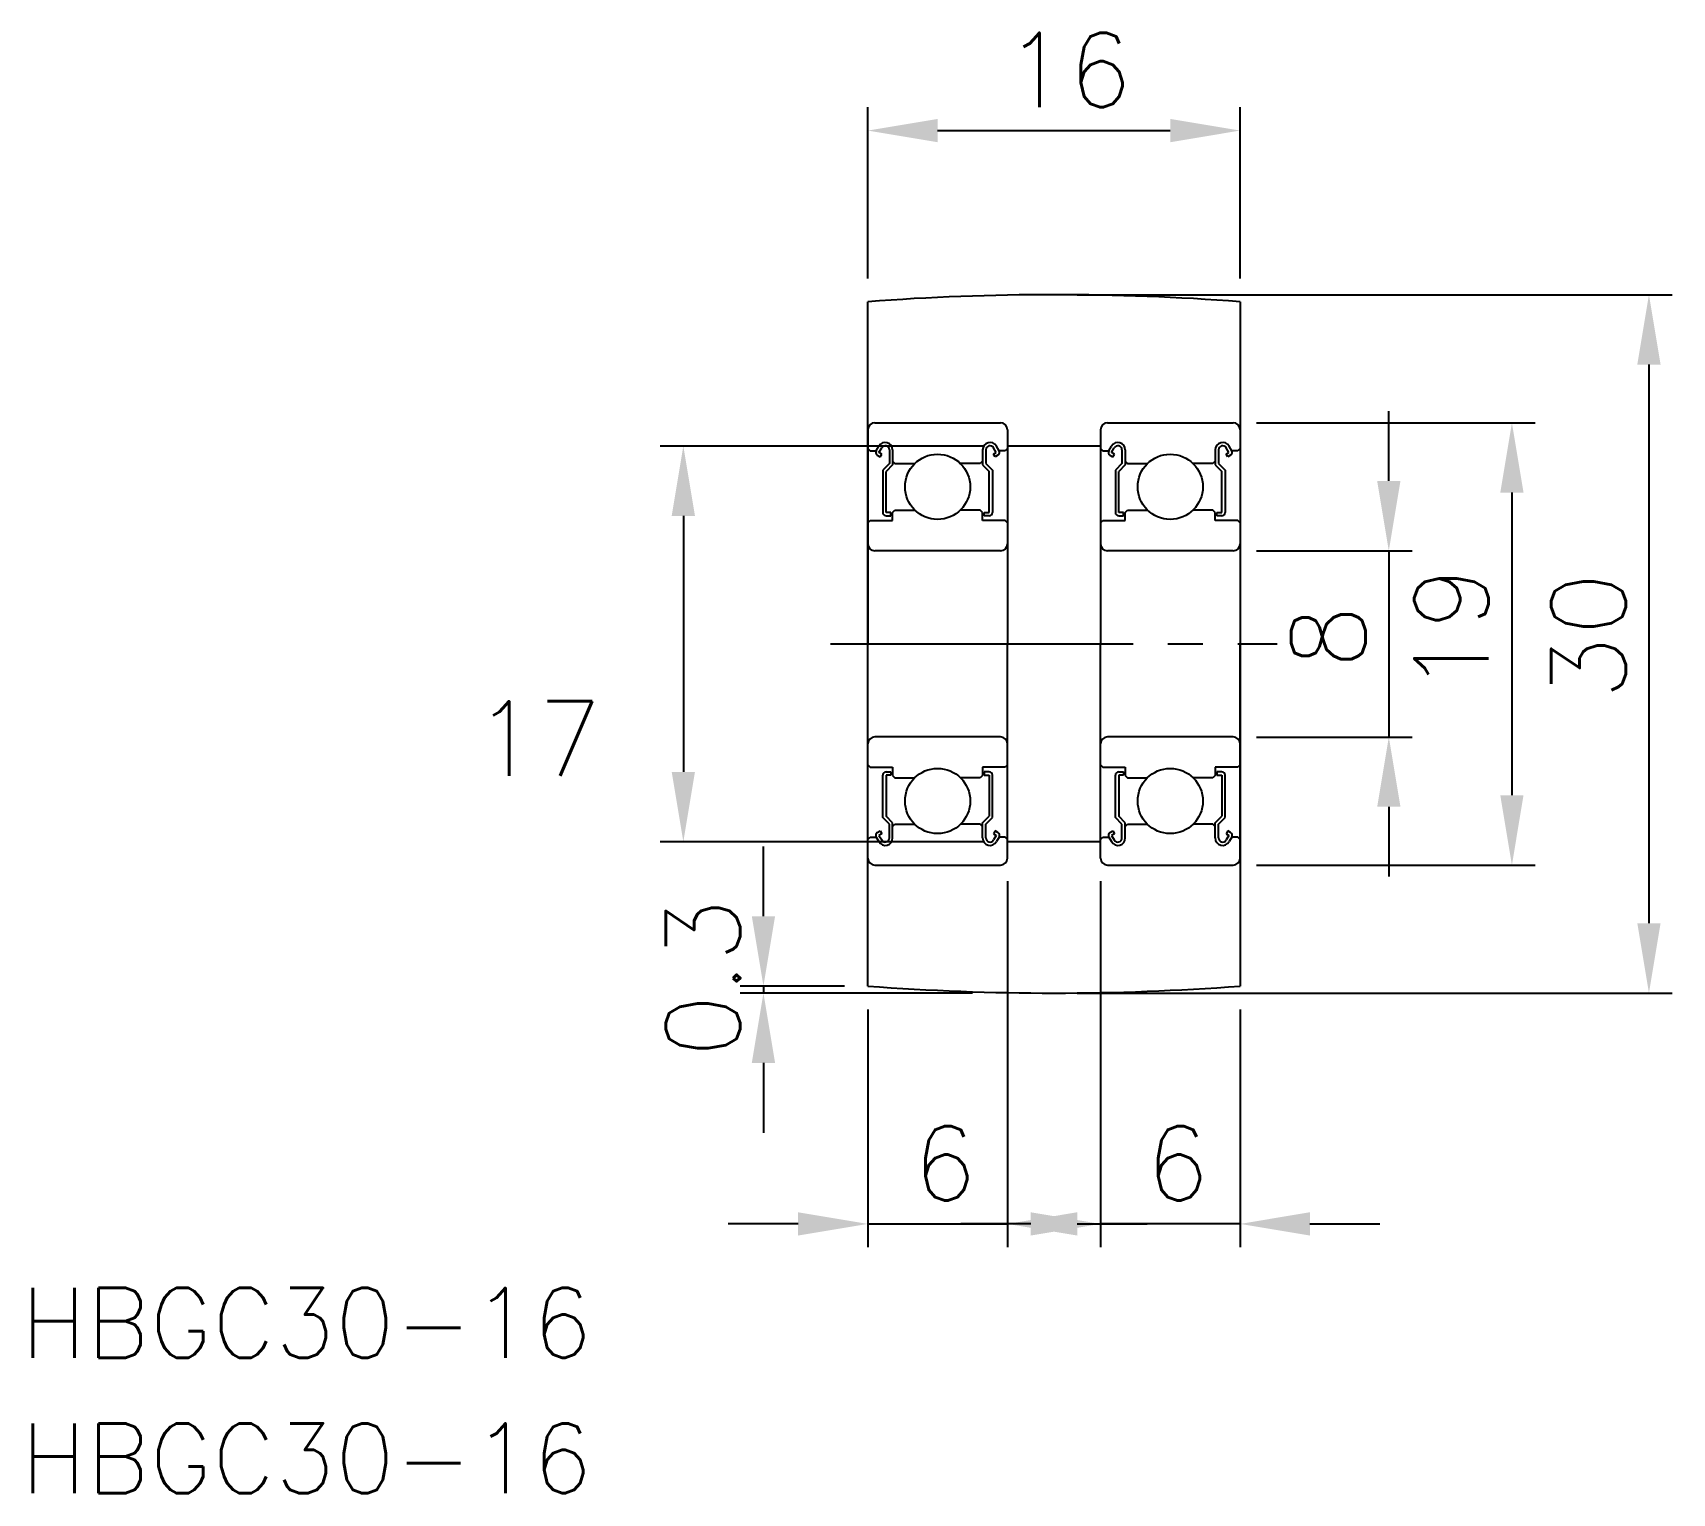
# Model space of a CAD drawing. Extents: x 14 to 84.5, y 176.9 to 239.6.
import ezdxf
from ezdxf.enums import TextEntityAlignment as Align

# ---------------------------------------------------------------- set-up
doc = ezdxf.new("R2010")
doc.units = 0
doc.header["$PDMODE"] = 64
doc.linetypes.add('CENTER', pattern=[17.5, 13, -1.5, 1.5, -1.5])
doc.layers.get('0').update_dxf_attribs({"linetype": 'CONTINUOUS'})
doc.layers.get('DEFPOINTS').update_dxf_attribs({"linetype": 'CONTINUOUS'})
doc.layers.add('CENTER', color=1, linetype='CENTER')
doc.layers.add('SIZE', color=7, linetype='CONTINUOUS')
doc.styles.get("Standard").update_dxf_attribs({"font": 'txt.shx', "bigfont": '@extfont2.shx'})
doc.dimstyles.get("Standard").update_dxf_attribs({"dimtxt": 2.5, "dimasz": 2.5, "dimexe": 1.25, "dimexo": 0.625, "dimtad": 1, "dimcen": 2.5, "dimazin": 3, "dimtfac": 1, "dimtmove": 0, "dimatfit": 3})

# ---------------------------------------------------------------- blocks, each defined once
blk = doc.blocks.new('*U31')
at = {"layer": 'SIZE', "color": 0, "linetype": 'CONTINUOUS'}
blk.add_text('19', height=3.2, rotation=90, dxfattribs=at).set_placement((76.577, 211.206))
blk = doc.blocks.new('*D24')
at = {"layer": 'DEFPOINTS', "color": 0, "linetype": 'CONTINUOUS'}
for p in [(65.593, 222.839), (65.593, 203.839), (77.577, 203.839)]:
    blk.add_point(p, dxfattribs=at)
at = {"layer": 'SIZE', "color": 0, "linetype": 'CONTINUOUS'}
for p, q in [((66.593, 222.839), (78.577, 222.839)), ((77.577, 219.839), (77.577, 206.839)), ((66.593, 203.839), (78.577, 203.839))]:
    blk.add_line(p, q, dxfattribs=at)
for points in [[(77.077, 219.839), (78.077, 219.839), (77.577, 222.839)], [(77.077, 206.839), (78.077, 206.839), (77.577, 203.839)]]:
    blk.add_solid(points, dxfattribs=at)
at = {"layer": 'SIZE', "color": 7, "linetype": 'CONTINUOUS'}
blk.add_blockref('*U31', (0, 0), dxfattribs=at)
blk = doc.blocks.new('*U32')
at = {"layer": 'SIZE', "color": 0, "linetype": 'CONTINUOUS'}
blk.add_text('8', height=3.2, rotation=90, dxfattribs=at).set_placement((71.286, 212.272))
blk = doc.blocks.new('*D25')
at = {"layer": 'DEFPOINTS', "color": 0, "linetype": 'CONTINUOUS'}
for p in [(65.593, 217.339), (65.593, 209.339), (72.286, 209.339)]:
    blk.add_point(p, dxfattribs=at)
at = {"layer": 'SIZE', "color": 0, "linetype": 'CONTINUOUS'}
for p, q in [((72.286, 220.339), (72.286, 223.339)), ((66.593, 217.339), (73.286, 217.339)), ((72.286, 217.339), (72.286, 209.339)), ((66.593, 209.339), (73.286, 209.339)), ((72.286, 206.339), (72.286, 203.339))]:
    blk.add_line(p, q, dxfattribs=at)
for points in [[(71.786, 220.339), (72.786, 220.339), (72.286, 217.339)], [(71.786, 206.339), (72.786, 206.339), (72.286, 209.339)]]:
    blk.add_solid(points, dxfattribs=at)
at = {"layer": 'SIZE', "color": 7, "linetype": 'CONTINUOUS'}
blk.add_blockref('*U32', (0, 0), dxfattribs=at)
blk = doc.blocks.new('*U28')
at = {"layer": 'SIZE', "color": 0, "linetype": 'CONTINUOUS'}
blk.add_text('16', height=3.2, dxfattribs=at).set_placement((55.76, 236.392))
blk = doc.blocks.new('*D18')
at = {"layer": 'DEFPOINTS', "color": 0, "linetype": 'CONTINUOUS'}
for p in [(65.893, 235.392), (49.893, 228.039), (65.893, 228.039)]:
    blk.add_point(p, dxfattribs=at)
at = {"layer": 'SIZE', "color": 0, "linetype": 'CONTINUOUS'}
for p, q in [((49.893, 229.039), (49.893, 236.392)), ((65.893, 229.039), (65.893, 236.392)), ((52.893, 235.392), (62.893, 235.392))]:
    blk.add_line(p, q, dxfattribs=at)
for points in [[(52.893, 235.892), (52.893, 234.892), (49.893, 235.392)], [(62.893, 235.892), (62.893, 234.892), (65.893, 235.392)]]:
    blk.add_solid(points, dxfattribs=at)
at = {"layer": 'SIZE', "color": 7, "linetype": 'CONTINUOUS'}
blk.add_blockref('*U28', (0, 0), dxfattribs=at)
blk = doc.blocks.new('*U29')
at = {"layer": 'SIZE', "color": 0, "linetype": 'CONTINUOUS'}
blk.add_text('0.3', height=3.2, rotation=90, dxfattribs=at).set_placement((44.406, 195.556))
blk = doc.blocks.new('*D19')
at = {"layer": 'DEFPOINTS', "color": 0, "linetype": 'CONTINUOUS'}
for p in [(45.406, 198.339), (49.893, 198.639), (55.393, 198.339)]:
    blk.add_point(p, dxfattribs=at)
at = {"layer": 'SIZE', "color": 0, "linetype": 'CONTINUOUS'}
for p, q in [((45.406, 201.639), (45.406, 204.639)), ((48.893, 198.639), (44.406, 198.639)), ((54.393, 198.339), (44.406, 198.339)), ((45.406, 198.639), (45.406, 198.339)), ((45.406, 195.339), (45.406, 192.339))]:
    blk.add_line(p, q, dxfattribs=at)
for points in [[(44.906, 201.639), (45.906, 201.639), (45.406, 198.639)], [(44.906, 195.339), (45.906, 195.339), (45.406, 198.339)]]:
    blk.add_solid(points, dxfattribs=at)
at = {"layer": 'SIZE', "color": 7, "linetype": 'CONTINUOUS'}
blk.add_blockref('*U29', (0, 0), dxfattribs=at)
blk = doc.blocks.new('*U33')
at = {"layer": 'SIZE', "color": 0, "linetype": 'CONTINUOUS'}
blk.add_text('6', height=3.2, dxfattribs=at).set_placement((61.826, 189.421))
blk = doc.blocks.new('*D20')
at = {"layer": 'DEFPOINTS', "color": 0, "linetype": 'CONTINUOUS'}
for p in [(59.893, 204.139), (65.893, 198.639), (59.893, 188.421)]:
    blk.add_point(p, dxfattribs=at)
at = {"layer": 'SIZE', "color": 0, "linetype": 'CONTINUOUS'}
for p, q in [((59.893, 203.139), (59.893, 187.421)), ((65.893, 197.639), (65.893, 187.421)), ((56.893, 188.421), (53.893, 188.421)), ((65.893, 188.421), (59.893, 188.421)), ((68.893, 188.421), (71.893, 188.421))]:
    blk.add_line(p, q, dxfattribs=at)
for points in [[(56.893, 188.921), (56.893, 187.921), (59.893, 188.421)], [(68.893, 188.921), (68.893, 187.921), (65.893, 188.421)]]:
    blk.add_solid(points, dxfattribs=at)
at = {"layer": 'SIZE', "color": 7, "linetype": 'CONTINUOUS'}
blk.add_blockref('*U33', (0, 0), dxfattribs=at)
blk = doc.blocks.new('*U34')
at = {"layer": 'SIZE', "color": 0, "linetype": 'CONTINUOUS'}
blk.add_text('6', height=3.2, dxfattribs=at).set_placement((51.826, 189.421))
blk = doc.blocks.new('*D21')
at = {"layer": 'DEFPOINTS', "color": 0, "linetype": 'CONTINUOUS'}
for p in [(55.893, 204.139), (49.893, 198.639), (55.893, 188.421)]:
    blk.add_point(p, dxfattribs=at)
at = {"layer": 'SIZE', "color": 0, "linetype": 'CONTINUOUS'}
for p, q in [((55.893, 203.139), (55.893, 187.421)), ((49.893, 197.639), (49.893, 187.421)), ((46.893, 188.421), (43.893, 188.421)), ((49.893, 188.421), (55.893, 188.421)), ((58.893, 188.421), (61.893, 188.421))]:
    blk.add_line(p, q, dxfattribs=at)
for points in [[(46.893, 188.921), (46.893, 187.921), (49.893, 188.421)], [(58.893, 188.921), (58.893, 187.921), (55.893, 188.421)]]:
    blk.add_solid(points, dxfattribs=at)
at = {"layer": 'SIZE', "color": 7, "linetype": 'CONTINUOUS'}
blk.add_blockref('*U34', (0, 0), dxfattribs=at)
blk = doc.blocks.new('*U30')
at = {"layer": 'SIZE', "color": 0, "linetype": 'CONTINUOUS'}
blk.add_text('30', height=3.2, rotation=90, dxfattribs=at).set_placement((82.467, 210.939))
blk = doc.blocks.new('*D22')
at = {"layer": 'DEFPOINTS', "color": 0, "linetype": 'CONTINUOUS'}
for p in [(57.893, 228.339), (57.893, 198.339), (83.467, 198.339)]:
    blk.add_point(p, dxfattribs=at)
at = {"layer": 'SIZE', "color": 0, "linetype": 'CONTINUOUS'}
for p, q in [((58.893, 228.339), (84.467, 228.339)), ((83.467, 225.339), (83.467, 201.339)), ((58.893, 198.339), (84.467, 198.339))]:
    blk.add_line(p, q, dxfattribs=at)
for points in [[(82.967, 225.339), (83.967, 225.339), (83.467, 228.339)], [(82.967, 201.339), (83.967, 201.339), (83.467, 198.339)]]:
    blk.add_solid(points, dxfattribs=at)
at = {"layer": 'SIZE', "color": 7, "linetype": 'CONTINUOUS'}
blk.add_blockref('*U30', (0, 0), dxfattribs=at)
blk = doc.blocks.new('*D26')
at = {"layer": 'DEFPOINTS', "color": 0, "linetype": 'CONTINUOUS'}
for p in [(55.893, 221.839), (41.963, 204.839), (55.893, 204.839)]:
    blk.add_point(p, dxfattribs=at)
at = {"layer": 'SIZE', "color": 0, "linetype": 'CONTINUOUS'}
for p, q in [((54.893, 221.839), (40.963, 221.839)), ((41.963, 218.839), (41.963, 207.839)), ((54.893, 204.839), (40.963, 204.839))]:
    blk.add_line(p, q, dxfattribs=at)
for points in [[(41.463, 218.839), (42.463, 218.839), (41.963, 221.839)], [(41.463, 207.839), (42.463, 207.839), (41.963, 204.839)]]:
    blk.add_solid(points, dxfattribs=at)
at = {"layer": 'SIZE', "color": 0}
blk.add_text('17', height=3.2, dxfattribs=at).set_placement((32.963, 207.675))

msp = doc.modelspace()

# ---------------------------------------------------------------- linework, layer by layer
at = {"color": 7, "linetype": 'CONTINUOUS'}
for p, q in [((49.89284, 209.87915), (49.89284, 228.03915)), ((65.89284, 228.03915), (65.89284, 198.63915)), ((50.19284, 222.83915), (55.59284, 222.83915)), ((60.19284, 222.83915), (65.59284, 222.83915)), ((49.89284, 222.53915), (49.89284, 213.33915)), ((55.89284, 222.53915), (55.89284, 213.33915)), ((59.89284, 222.53915), (59.89284, 213.33915)), ((65.89284, 222.53915), (65.89284, 213.33915)), ((49.89284, 221.73914), (49.99284, 221.63914)), ((49.99284, 221.63915), (50.24841, 221.63915)), ((50.24841, 221.63915), (50.36447, 221.83526)), ((50.30046, 221.44486), (50.42363, 221.37374)), ((50.37158, 221.56805), (50.48763, 221.76412)), ((50.49474, 221.49694), (50.37158, 221.56805)), ((50.42362, 221.37376), (50.49473, 221.49691)), ((50.81729, 221.6758), (50.81729, 221.08915)), ((50.95951, 221.6758), (50.95951, 221.03024)), ((54.82617, 221.6758), (54.82617, 221.03024)), ((54.96839, 221.6758), (54.96839, 221.08915)), ((55.29094, 221.49694), (55.4141, 221.56805)), ((55.36206, 221.37376), (55.29095, 221.49691)), ((55.4141, 221.56805), (55.29805, 221.76412)), ((55.48522, 221.44486), (55.36205, 221.37374)), ((55.53727, 221.63915), (55.42121, 221.83526)), ((55.79284, 221.63915), (55.53727, 221.63915)), ((55.89284, 221.73914), (55.79284, 221.63914)), ((59.89284, 221.83915), (55.89284, 221.83915)), ((59.89284, 221.73914), (59.99284, 221.63914)), ((59.99284, 221.63915), (60.24841, 221.63915)), ((60.24841, 221.63915), (60.36447, 221.83526)), ((60.30046, 221.44486), (60.42363, 221.37374)), ((60.37158, 221.56805), (60.48763, 221.76412)), ((60.49474, 221.49694), (60.37158, 221.56805)), ((60.42362, 221.37376), (60.49473, 221.49691)), ((60.81729, 221.6758), (60.81729, 221.08915)), ((60.95951, 221.6758), (60.95951, 221.03024)), ((64.82617, 221.6758), (64.82617, 221.03024)), ((64.96839, 221.6758), (64.96839, 221.08915)), ((65.29094, 221.49694), (65.4141, 221.56805)), ((65.36206, 221.37376), (65.29095, 221.49691)), ((65.4141, 221.56805), (65.29805, 221.76412)), ((65.48522, 221.44486), (65.36205, 221.37374)), ((65.53727, 221.63915), (65.42121, 221.83526)), ((65.79284, 221.63915), (65.53727, 221.63915)), ((65.89284, 221.73914), (65.79284, 221.63914)), ((50.81729, 221.08915), (50.53284, 220.8047)), ((50.53284, 220.8047), (50.53284, 218.98137)), ((50.95951, 221.03024), (50.67508, 220.74579)), ((50.67508, 218.98137), (50.67508, 220.74579)), ((50.95951, 221.18914), (51.05951, 221.08915)), ((51.05951, 221.08915), (51.91304, 221.08915)), ((54.72617, 221.08915), (53.87264, 221.08915)), ((54.82617, 221.18914), (54.72617, 221.08915)), ((54.82617, 221.03024), (55.1106, 220.74579)), ((54.96839, 221.08915), (55.25284, 220.8047)), ((55.1106, 218.98137), (55.1106, 220.74579)), ((55.25284, 220.8047), (55.25284, 218.98137)), ((60.81729, 221.08915), (60.53284, 220.8047)), ((60.53284, 220.8047), (60.53284, 218.98137)), ((60.95951, 221.03024), (60.67508, 220.74579)), ((60.67508, 218.98137), (60.67508, 220.74579)), ((60.95951, 221.18914), (61.05951, 221.08915)), ((61.05951, 221.08915), (61.91304, 221.08915)), ((64.72617, 221.08915), (63.87264, 221.08915)), ((64.82617, 221.18914), (64.72617, 221.08915)), ((64.82617, 221.03024), (65.1106, 220.74579)), ((64.96839, 221.08915), (65.25284, 220.8047)), ((65.1106, 218.98137), (65.1106, 220.74579)), ((65.25284, 220.8047), (65.25284, 218.98137)), ((49.89284, 198.63915), (49.89284, 220.53915)), ((55.89284, 220.23915), (55.89284, 220.23925)), ((65.89284, 220.23915), (65.89284, 220.23925)), ((49.89284, 218.53915), (49.99284, 218.63915)), ((49.99284, 218.63915), (50.95951, 218.63915)), ((50.67506, 218.83915), (50.8884, 218.83915)), ((50.8884, 218.98137), (50.67508, 218.98137)), ((50.8884, 218.83915), (50.8884, 218.98137)), ((50.95951, 218.98916), (51.0595, 219.08915)), ((50.95951, 218.63915), (50.95951, 218.98916)), ((51.0595, 219.08915), (51.91304, 219.08915)), ((54.72618, 219.08915), (53.87264, 219.08915)), ((54.82617, 218.98916), (54.72618, 219.08915)), ((54.82617, 218.63915), (54.82617, 218.98916)), ((55.79284, 218.63915), (54.82617, 218.63915)), ((54.89728, 218.98137), (55.1106, 218.98137)), ((54.89728, 218.83915), (54.89728, 218.98137)), ((55.11062, 218.83915), (54.89728, 218.83915)), ((55.89284, 218.53915), (55.79284, 218.63915)), ((59.89284, 218.53915), (59.99284, 218.63915)), ((59.99284, 218.63915), (60.95951, 218.63915)), ((60.67506, 218.83915), (60.8884, 218.83915)), ((60.8884, 218.98137), (60.67508, 218.98137)), ((60.8884, 218.83915), (60.8884, 218.98137)), ((60.95951, 218.98916), (61.0595, 219.08915)), ((60.95951, 218.63915), (60.95951, 218.98916)), ((61.0595, 219.08915), (61.91304, 219.08915)), ((64.72618, 219.08915), (63.87264, 219.08915)), ((64.82617, 218.98916), (64.72618, 219.08915)), ((64.82617, 218.63915), (64.82617, 218.98916)), ((65.79284, 218.63915), (64.82617, 218.63915)), ((64.89728, 218.83915), (64.89728, 218.98137)), ((64.89728, 218.98137), (65.1106, 218.98137)), ((65.11062, 218.83915), (64.89728, 218.83915)), ((65.89284, 218.53915), (65.79284, 218.63915)), ((55.89284, 217.93915), (55.89294, 217.93915)), ((65.89284, 217.93915), (65.89294, 217.93915)), ((55.59284, 217.33915), (50.19284, 217.33915)), ((65.59284, 217.33915), (60.19284, 217.33915)), ((49.89284, 204.13915), (49.89284, 213.33915)), ((55.89284, 204.13915), (55.89284, 213.33915)), ((59.89284, 204.13915), (59.89284, 213.33915)), ((65.89284, 204.13915), (65.89284, 213.33915)), ((55.59284, 209.33915), (50.19284, 209.33915)), ((65.59284, 209.33915), (60.19284, 209.33915)), ((49.89284, 208.13915), (49.99284, 208.03915)), ((49.99284, 208.03915), (50.95951, 208.03915)), ((50.95951, 208.03915), (50.95951, 207.68914)), ((55.79284, 208.03915), (54.82617, 208.03915)), ((54.82617, 208.03915), (54.82617, 207.68914)), ((55.89284, 208.13915), (55.79284, 208.03915)), ((59.89284, 208.13915), (59.99284, 208.03915)), ((59.99284, 208.03915), (60.95951, 208.03915)), ((60.95951, 208.03915), (60.95951, 207.68914)), ((64.82617, 208.03915), (64.82617, 207.68914)), ((65.79284, 208.03915), (64.82617, 208.03915)), ((65.89284, 208.13915), (65.79284, 208.03915)), ((50.53284, 205.8736), (50.53284, 207.69693)), ((50.67506, 207.83915), (50.8884, 207.83915)), ((50.8884, 207.69693), (50.67508, 207.69693)), ((50.67508, 207.69693), (50.67508, 205.93251)), ((50.8884, 207.83915), (50.8884, 207.69693)), ((50.95951, 207.68914), (51.0595, 207.58915)), ((51.0595, 207.58915), (51.91304, 207.58915)), ((54.72618, 207.58915), (53.87264, 207.58915)), ((54.82617, 207.68914), (54.72618, 207.58915)), ((55.11062, 207.83915), (54.89728, 207.83915)), ((54.89728, 207.83915), (54.89728, 207.69693)), ((54.89728, 207.69693), (55.1106, 207.69693)), ((55.1106, 207.69693), (55.1106, 205.93251)), ((55.25284, 205.8736), (55.25284, 207.69693)), ((60.53284, 205.8736), (60.53284, 207.69693)), ((60.67506, 207.83915), (60.8884, 207.83915)), ((60.67508, 207.69693), (60.67508, 205.93251)), ((60.8884, 207.69693), (60.67508, 207.69693)), ((60.8884, 207.83915), (60.8884, 207.69693)), ((60.95951, 207.68914), (61.0595, 207.58915)), ((61.0595, 207.58915), (61.91304, 207.58915)), ((64.72618, 207.58915), (63.87264, 207.58915)), ((64.82617, 207.68914), (64.72618, 207.58915)), ((64.89728, 207.83915), (64.89728, 207.69693)), ((65.11062, 207.83915), (64.89728, 207.83915)), ((64.89728, 207.69693), (65.1106, 207.69693)), ((65.1106, 207.69693), (65.1106, 205.93251)), ((65.25284, 205.8736), (65.25284, 207.69693)), ((50.81729, 205.58915), (50.53284, 205.8736)), ((50.95951, 205.64806), (50.67508, 205.93251)), ((54.82617, 205.64806), (55.1106, 205.93251)), ((54.96839, 205.58915), (55.25284, 205.8736)), ((60.81729, 205.58915), (60.53284, 205.8736)), ((60.95951, 205.64806), (60.67508, 205.93251)), ((64.82617, 205.64806), (65.1106, 205.93251)), ((64.96839, 205.58915), (65.25284, 205.8736)), ((50.30046, 205.23344), (50.42363, 205.30456)), ((50.49474, 205.18136), (50.37158, 205.11026)), ((50.37158, 205.11026), (50.48763, 204.91418)), ((50.42362, 205.30454), (50.49473, 205.18139)), ((50.81729, 205.0025), (50.81729, 205.58915)), ((50.95951, 205.0025), (50.95951, 205.64806)), ((50.95951, 205.48916), (51.05951, 205.58915)), ((51.05951, 205.58915), (51.91304, 205.58915)), ((54.72617, 205.58915), (53.87264, 205.58915)), ((54.82617, 205.48916), (54.72617, 205.58915)), ((54.82617, 205.0025), (54.82617, 205.64806)), ((54.96839, 205.0025), (54.96839, 205.58915)), ((55.29094, 205.18136), (55.4141, 205.11026)), ((55.36206, 205.30454), (55.29095, 205.18139)), ((55.4141, 205.11026), (55.29805, 204.91418)), ((55.48522, 205.23344), (55.36205, 205.30456)), ((60.30046, 205.23344), (60.42363, 205.30456)), ((60.49474, 205.18136), (60.37158, 205.11026)), ((60.37158, 205.11026), (60.48763, 204.91418)), ((60.42362, 205.30454), (60.49473, 205.18139)), ((60.81729, 205.0025), (60.81729, 205.58915)), ((60.95951, 205.0025), (60.95951, 205.64806)), ((60.95951, 205.48916), (61.05951, 205.58915)), ((61.05951, 205.58915), (61.91304, 205.58915)), ((64.72617, 205.58915), (63.87264, 205.58915)), ((64.82617, 205.48916), (64.72617, 205.58915)), ((64.82617, 205.0025), (64.82617, 205.64806)), ((64.96839, 205.0025), (64.96839, 205.58915)), ((65.29094, 205.18136), (65.4141, 205.11026)), ((65.36206, 205.30454), (65.29095, 205.18139)), ((65.4141, 205.11026), (65.29805, 204.91418)), ((65.48522, 205.23344), (65.36205, 205.30456)), ((49.89284, 204.93916), (49.99284, 205.03916)), ((49.99284, 205.03915), (50.24841, 205.03915)), ((50.24841, 205.03915), (50.36447, 204.84304)), ((55.53727, 205.03915), (55.42121, 204.84304)), ((55.79284, 205.03915), (55.53727, 205.03915)), ((55.89284, 204.93916), (55.79284, 205.03916)), ((59.89284, 204.83915), (55.89284, 204.83915)), ((59.89284, 204.93916), (59.99284, 205.03916)), ((59.99284, 205.03915), (60.24841, 205.03915)), ((60.24841, 205.03915), (60.36447, 204.84304)), ((65.53727, 205.03915), (65.42121, 204.84304)), ((65.79284, 205.03915), (65.53727, 205.03915)), ((65.89284, 204.93916), (65.79284, 205.03916)), ((50.19284, 203.83915), (55.59284, 203.83915)), ((60.19284, 203.83915), (65.59284, 203.83915))]:
    msp.add_line(p, q, dxfattribs=at)
for centre in [(52.89284, 220.08915), (62.89284, 220.08915), (52.89284, 206.58915), (62.89284, 206.58915)]:
    msp.add_circle(centre, 1.4, dxfattribs=at)
for centre, radius, start, end in [((57.89284, 121.52249), 106.81667, 85.7048291, 94.2951709), ((50.19284, 222.53915), 0.3, 90, 180), ((55.59284, 222.53915), 0.3, 0, 90), ((60.19284, 222.53915), 0.3, 90, 180), ((65.59284, 222.53915), 0.3, 0, 90), ((50.64062, 221.6758), 0.31888, 0, 150.00027), ((55.14506, 221.6758), 0.31888, 29.99973, 180), ((60.64062, 221.6758), 0.31888, 0, 150.00027), ((65.14506, 221.6758), 0.31888, 29.99973, 180), ((50.37155, 221.56803), 0.14221, 149.9903453, 240.0018582), ((50.64062, 221.6758), 0.17665, 0, 150.00316), ((55.14506, 221.6758), 0.17665, 29.99684, 180), ((55.41413, 221.56803), 0.14221, 299.9981418, 30.0096547), ((60.37155, 221.56803), 0.14221, 149.9903453, 240.0018582), ((60.64062, 221.6758), 0.17665, 0, 150.00316), ((65.14506, 221.6758), 0.17665, 29.99684, 180), ((65.41413, 221.56803), 0.14221, 299.9981418, 30.0096547), ((50.67506, 218.98137), 0.14222, 180.00005, 270.00003), ((55.11062, 218.98137), 0.14222, 269.99997, 359.99995), ((60.67506, 218.98137), 0.14222, 180.00005, 270.00003), ((65.11062, 218.98137), 0.14222, 269.99997, 359.99995), ((50.19284, 217.63915), 0.3, 180, 270), ((55.59284, 217.63915), 0.3, 270, 0), ((60.19284, 217.63915), 0.3, 180, 270), ((65.59284, 217.63915), 0.3, 270, 0), ((50.19284, 209.03915), 0.3, 90, 180), ((55.59284, 209.03915), 0.3, 0, 90), ((60.19284, 209.03915), 0.3, 90, 180), ((65.59284, 209.03915), 0.3, 0, 90), ((50.67506, 207.69693), 0.14222, 89.99997, 179.99995), ((55.11062, 207.69693), 0.14222, 0.00005, 90.00003), ((60.67506, 207.69693), 0.14222, 89.99997, 179.99995), ((65.11062, 207.69693), 0.14222, 0.00005, 90.00003), ((50.37155, 205.11028), 0.14221, 119.9981418, 210.0096547), ((55.41413, 205.11028), 0.14221, 329.9903453, 60.0018582), ((60.37155, 205.11028), 0.14221, 119.9981418, 210.0096547), ((65.41413, 205.11028), 0.14221, 329.9903453, 60.0018582), ((50.64062, 205.0025), 0.31888, 209.99973, 0), ((50.64062, 205.0025), 0.17665, 209.99684, 0), ((55.14506, 205.0025), 0.31888, 180, 330.00027), ((55.14506, 205.0025), 0.17665, 180, 330.00316), ((60.64062, 205.0025), 0.31888, 209.99973, 0), ((60.64062, 205.0025), 0.17665, 209.99684, 0), ((65.14506, 205.0025), 0.31888, 180, 330.00027), ((65.14506, 205.0025), 0.17665, 180, 330.00316), ((50.19284, 204.13915), 0.3, 180, 270), ((55.59284, 204.13915), 0.3, 270, 0), ((60.19284, 204.13915), 0.3, 180, 270), ((65.59284, 204.13915), 0.3, 270, 0), ((57.89284, 305.15582), 106.81667, 265.7048291, 274.2951709)]:
    msp.add_arc(centre, radius, start, end, dxfattribs=at)
at = {"layer": 'CENTER', "color": 1, "linetype": 'CENTER'}
msp.add_line((48.29284, 213.33915), (67.49284, 213.33915), dxfattribs=at)

# ---------------------------------------------------------------- texts
at = {"color": 7, "linetype": 'CONTINUOUS'}
for p in [(13.48663, 184.16787), (13.48663, 178.352)]:
    msp.add_text('HBGC30-16', height=3, dxfattribs=at).set_placement(p, align=Align.MIDDLE_LEFT)

# ---------------------------------------------------------------- dimensions: what is measured, and where the dimension line sits
at = {"layer": 'SIZE', "color": 7, "linetype": 'CONTINUOUS'}
for base, p1, p2, picture, middle in [((65.89284, 235.39204), (49.89284, 228.03915), (65.89284, 228.03915), '*D18', (57.89284, 237.99204)), ((55.89284, 188.42074), (49.89284, 198.63915), (55.89284, 204.13915), '*D21', (52.89284, 191.02074)), ((59.89284, 188.42074), (65.89284, 198.63915), (59.89284, 204.13915), '*D20', (62.89284, 191.02074))]:
    dim = msp.add_linear_dim(base=base, p1=p1, p2=p2, dimstyle='Standard', dxfattribs=at)
    dim.commit()
    dim.dimension.update_dxf_attribs({"geometry": picture, "text_midpoint": middle})
for base, p1, p2, picture, middle in [((83.46689, 198.33915), (57.89284, 228.33915), (57.89284, 198.33915), '*D22', (80.86689, 213.33915)), ((72.28584, 209.33915), (65.59284, 217.33915), (65.59284, 209.33915), '*D25', (69.68584, 213.33915)), ((77.57668, 203.83915), (65.59284, 222.83915), (65.59284, 203.83915), '*D24', (74.97668, 213.33915)), ((45.40608, 198.33915), (49.89284, 198.63915), (55.39284, 198.33915), '*D19', (42.80608, 198.48915))]:
    dim = msp.add_linear_dim(base=base, p1=p1, p2=p2, angle=90, dimstyle='Standard', dxfattribs=at)
    dim.commit()
    dim.dimension.update_dxf_attribs({"geometry": picture, "text_midpoint": middle})
dim = msp.add_linear_dim(base=(41.96295, 204.83915), p1=(55.89284, 221.83915), p2=(55.89284, 204.83915), angle=90, dimstyle='Standard', override={"dimdec": 4, "dimtdec": 4, "dimtmove": 0, "dimtzin": 0}, dxfattribs=at)
dim.commit()
dim.dimension.update_dxf_attribs({"geometry": '*D26', "text_midpoint": (39.36295, 213.33915)})

doc.saveas('drawing.dxf')
